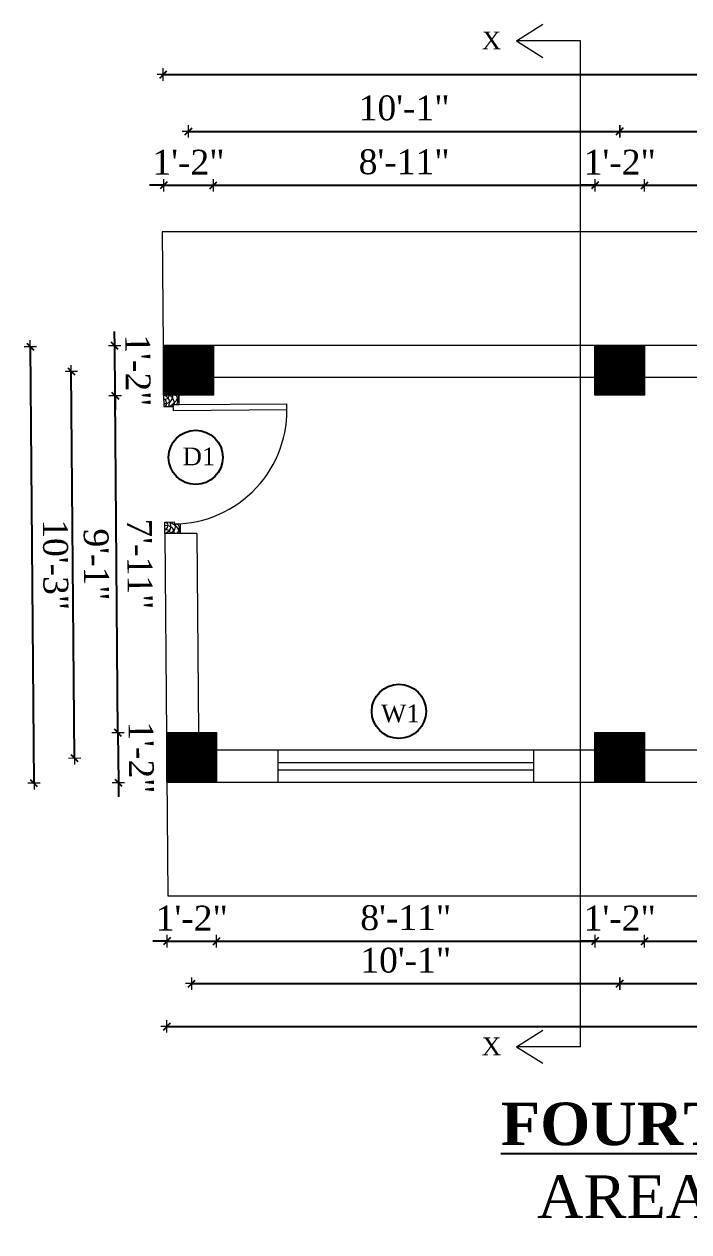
# Model space of a CAD drawing. Header units: inches. Extents: x 20273 to 41102, y -4696 to -1121.
# Drawn here: x 29047.8 to 29235, y -2504.2 to -2164.1 of the extents above; entities that cross this region are included whole.
import ezdxf

# ---------------------------------------------------------------- set-up
doc = ezdxf.new("R2010")
doc.units = ezdxf.units.IN
doc.header["$LTSCALE"] = 5
doc.header["$MEASUREMENT"] = 0
for name, color, linetype, lineweight in [('A-WALL', 7, 'Continuous', 9), ('Dimension', 7, 'Continuous', 18), ('DOOR', 62, 'Continuous', 0)]:
    doc.layers.add(name, color=color, linetype=linetype, lineweight=lineweight)
doc.layers.add('dim line', color=7, linetype='Continuous', lineweight=15, true_color=0xfab2b2)
doc.layers.add('TEXT', color=6, linetype='Continuous')
doc.layers.add('WALL', color=7, linetype='Continuous')
doc.styles.add('ordinary', font='times.ttf')
doc.dimstyles.new('Copy of 96', dxfattribs={"dimtxt": 7, "dimasz": 4, "dimexe": 0.5, "dimexo": 0.5, "dimgap": 3, "dimtad": 1, "dimdec": 1, "dimzin": 11, "dimdsep": 46, "dimlunit": 4, "dimtxsty": 'ordinary', "dimblk": 'OBLIQUE', "dimcen": 0.09, "dimse1": 1, "dimse2": 1, "dimclrt": 6, "dimazin": 0, "dimtfac": 1, "dimtdec": 1, "dimtix": 1, "dimtmove": 2, "dimatfit": 3, "dimldrblk": 'leader', "dimfxl": 0.5, "dimfxlon": 1, "dimtolj": 1, "dimtzin": 0, "dimarcsym": 0})
pattern_1 = [(45, (2967.62238, 1410.07436), (-0.08838834765, 0.08838834765), [])]

# ---------------------------------------------------------------- blocks, each defined once
blk = doc.blocks.new('A$C27B36B59')
at = {"layer": 'DOOR'}
for p, q in [((0, 4), (0, 0)), ((2.5, 4), (0, 4)), ((2.5, 2.5), (2.5, 4)), ((0, 0), (3, 0)), ((3, 2.5), (2.5, 2.5)), ((3, 0), (3, 2.5))]:
    blk.add_line(p, q, dxfattribs=at)
for centre, radius, start, end in [((-1.4, -0.54), 4.75, 22.1411, 72.838), ((1.34, 2.09), 1.64, 45.138, 144.8948), ((2.21, 0.3), 2.49, 83.3149, 152.658), ((0.13, 0.37), 2.05, 349.4875, 93.6805), ((1.96, -0.47), 2.01, 58.7447, 166.495), ((-0.06, 0.32), 1.13, 343.542, 86.947), ((2.08, -0.4), 1.17, 38.2816, 160.1519)]:
    blk.add_arc(centre, radius, start, end, dxfattribs=at)
blk = doc.blocks.new('D2')
at = {"layer": 'DOOR'}
for p, q in [((74473.95, 24047.59), (74473.95, 24018.09)), ((74473.95, 24047.59), (74475.45, 24047.59)), ((74475.45, 24047.59), (74475.45, 24018.13))]:
    blk.add_line(p, q, dxfattribs=at)
blk.add_arc((74473.95, 24047.59), 29.5, 180, 272.9146, dxfattribs=at)
at = {"layer": 'DOOR', "xscale": -1, "rotation": 180}
blk.add_blockref('A$C27B36B59', (74441.95, 24050.09), dxfattribs=at)
at = {"layer": 'DOOR', "rotation": 180}
blk.add_blockref('A$C27B36B59', (74477.95, 24050.09), dxfattribs=at)
blk = doc.blocks.new('oblique')
at = {"color": 0, "lineweight": -2}
blk.add_line((0.25, 0.25), (-0.25, -0.25), dxfattribs=at)
at = {"layer": 'dim line', "lineweight": 9}
for p, q in [((-0.4375, 0), (0.4375, 0)), ((0, 0.4375), (0, -0.4375))]:
    blk.add_line(p, q, dxfattribs=at)
blk = doc.blocks.new('*D534')
at = {"layer": 'A-WALL', "color": 0, "lineweight": -2, "ltscale": 50, "transparency": 16777216}
for p, q in [((29088.01, -2422.31), (29084.01, -2422.31)), ((29088.01, -2422.31), (29102.01, -2422.31)), ((29102.01, -2422.31), (29106.01, -2422.31))]:
    blk.add_line(p, q, dxfattribs=at)
at = {"layer": 'Defpoints', "color": 0, "ltscale": 50, "transparency": 16777216}
for p in [(29088.01, -2377.53), (29102.01, -2377.53), (29102.01, -2422.31)]:
    blk.add_point(p, dxfattribs=at)
at = {"layer": 'A-WALL', "color": 0, "lineweight": -2, "ltscale": 50, "transparency": 16777216, "xscale": 4, "yscale": 4, "zscale": 4}
blk.add_blockref('oblique', (29088.01, -2422.31), dxfattribs=at)
at = {"layer": 'A-WALL', "color": 0, "lineweight": -2, "ltscale": 50, "transparency": 16777216, "xscale": 4, "yscale": 4, "zscale": 4, "rotation": 180}
blk.add_blockref('oblique', (29102.01, -2422.31), dxfattribs=at)
at = {"layer": 'A-WALL', "color": 6, "ltscale": 50, "transparency": 16777216, "insert": (29095.01, -2415.81), "char_height": 7, "attachment_point": 5, "style": 'ordinary'}
blk.add_mtext('\\A1;1\'-2"', dxfattribs=at)
blk = doc.blocks.new('_OBLIQUE')
at = {"color": 0, "linetype": 'ByBlock'}
blk.add_line((-0.5, -0.5), (0.5, 0.5), dxfattribs=at)
blk = doc.blocks.new('leader')
at = {"layer": 'Dimension'}
for p, q in [((0, -4.328), (0, 4.328)), ((-4.424, 0), (4.424, 0))]:
    blk.add_line(p, q, dxfattribs=at)
blk = doc.blocks.new('*D535')
at = {"layer": 'A-WALL', "color": 0, "lineweight": -2, "ltscale": 5, "transparency": 16777216}
blk.add_line((29102.01, -2422.31), (29208.51, -2422.31), dxfattribs=at)
at = {"layer": 'Defpoints', "color": 0, "ltscale": 5, "transparency": 16777216}
for p in [(29102.01, -2377.53), (29208.51, -2377.53), (29208.51, -2422.31)]:
    blk.add_point(p, dxfattribs=at)
at = {"layer": 'A-WALL', "color": 0, "lineweight": -2, "ltscale": 5, "transparency": 16777216, "xscale": 4, "yscale": 4, "zscale": 4, "rotation": 180}
blk.add_blockref('oblique', (29102.01, -2422.31), dxfattribs=at)
at = {"layer": 'A-WALL', "color": 0, "lineweight": -2, "ltscale": 5, "transparency": 16777216, "xscale": 4, "yscale": 4, "zscale": 4}
blk.add_blockref('oblique', (29208.51, -2422.31), dxfattribs=at)
at = {"layer": 'A-WALL', "color": 6, "ltscale": 5, "transparency": 16777216, "insert": (29155.26, -2415.75), "char_height": 7, "attachment_point": 5, "style": 'ordinary'}
blk.add_mtext('\\A1;8\'-11"', dxfattribs=at)
blk = doc.blocks.new('*D536')
at = {"layer": 'A-WALL', "color": 0, "lineweight": -2, "ltscale": 5, "transparency": 16777216}
for p, q in [((29208.51, -2422.31), (29204.51, -2422.31)), ((29208.51, -2422.31), (29222.51, -2422.31)), ((29222.51, -2422.31), (29226.51, -2422.31))]:
    blk.add_line(p, q, dxfattribs=at)
at = {"layer": 'Defpoints', "color": 0, "ltscale": 5, "transparency": 16777216}
for p in [(29208.51, -2377.53), (29222.51, -2377.53), (29222.51, -2422.31)]:
    blk.add_point(p, dxfattribs=at)
at = {"layer": 'A-WALL', "color": 0, "lineweight": -2, "ltscale": 5, "transparency": 16777216, "xscale": 4, "yscale": 4, "zscale": 4}
blk.add_blockref('oblique', (29208.51, -2422.31), dxfattribs=at)
at = {"layer": 'A-WALL', "color": 0, "lineweight": -2, "ltscale": 5, "transparency": 16777216, "xscale": 4, "yscale": 4, "zscale": 4, "rotation": 180}
blk.add_blockref('oblique', (29222.51, -2422.31), dxfattribs=at)
at = {"layer": 'A-WALL', "color": 6, "ltscale": 5, "transparency": 16777216, "insert": (29215.51, -2415.81), "char_height": 7, "attachment_point": 5, "style": 'ordinary'}
blk.add_mtext('\\A1;1\'-2"', dxfattribs=at)
blk = doc.blocks.new('*D537')
at = {"layer": 'A-WALL', "color": 0, "lineweight": -2, "ltscale": 5, "transparency": 16777216}
blk.add_line((29222.51, -2422.31), (29329.01, -2422.31), dxfattribs=at)
at = {"layer": 'Defpoints', "color": 0, "ltscale": 5, "transparency": 16777216}
for p in [(29222.51, -2377.53), (29329.01, -2377.53), (29329.01, -2422.31)]:
    blk.add_point(p, dxfattribs=at)
at = {"layer": 'A-WALL', "color": 0, "lineweight": -2, "ltscale": 5, "transparency": 16777216, "xscale": 4, "yscale": 4, "zscale": 4, "rotation": 180}
blk.add_blockref('oblique', (29222.51, -2422.31), dxfattribs=at)
at = {"layer": 'A-WALL', "color": 0, "lineweight": -2, "ltscale": 5, "transparency": 16777216, "xscale": 4, "yscale": 4, "zscale": 4}
blk.add_blockref('oblique', (29329.01, -2422.31), dxfattribs=at)
at = {"layer": 'A-WALL', "color": 6, "ltscale": 5, "transparency": 16777216, "insert": (29275.76, -2415.75), "char_height": 7, "attachment_point": 5, "style": 'ordinary'}
blk.add_mtext('\\A1;8\'-11"', dxfattribs=at)
blk = doc.blocks.new('*D541')
at = {"layer": 'A-WALL', "color": 0, "lineweight": -2, "ltscale": 5, "transparency": 16777216}
blk.add_line((29095.01, -2434.28), (29215.51, -2434.28), dxfattribs=at)
at = {"layer": 'Defpoints', "color": 0, "ltscale": 5, "transparency": 16777216}
for p in [(29095.01, -2370.53), (29215.51, -2370.53), (29215.51, -2434.28)]:
    blk.add_point(p, dxfattribs=at)
at = {"layer": 'A-WALL', "color": 0, "lineweight": -2, "ltscale": 5, "transparency": 16777216, "xscale": 4, "yscale": 4, "zscale": 4, "rotation": 180}
blk.add_blockref('oblique', (29095.01, -2434.28), dxfattribs=at)
at = {"layer": 'A-WALL', "color": 0, "lineweight": -2, "ltscale": 5, "transparency": 16777216, "xscale": 4, "yscale": 4, "zscale": 4}
blk.add_blockref('oblique', (29215.51, -2434.28), dxfattribs=at)
at = {"layer": 'A-WALL', "color": 6, "ltscale": 5, "transparency": 16777216, "insert": (29155.26, -2427.72), "char_height": 7, "attachment_point": 5, "style": 'ordinary'}
blk.add_mtext('\\A1;10\'-1"', dxfattribs=at)
blk = doc.blocks.new('*D542')
at = {"layer": 'A-WALL', "color": 0, "lineweight": -2, "ltscale": 5, "transparency": 16777216}
blk.add_line((29215.51, -2434.28), (29336.01, -2434.28), dxfattribs=at)
at = {"layer": 'Defpoints', "color": 0, "ltscale": 5, "transparency": 16777216}
for p in [(29215.51, -2370.53), (29336.01, -2370.53), (29336.01, -2434.28)]:
    blk.add_point(p, dxfattribs=at)
at = {"layer": 'A-WALL', "color": 0, "lineweight": -2, "ltscale": 5, "transparency": 16777216, "xscale": 4, "yscale": 4, "zscale": 4, "rotation": 180}
blk.add_blockref('oblique', (29215.51, -2434.28), dxfattribs=at)
at = {"layer": 'A-WALL', "color": 0, "lineweight": -2, "ltscale": 5, "transparency": 16777216, "xscale": 4, "yscale": 4, "zscale": 4}
blk.add_blockref('oblique', (29336.01, -2434.28), dxfattribs=at)
at = {"layer": 'A-WALL', "color": 6, "ltscale": 5, "transparency": 16777216, "insert": (29275.76, -2427.72), "char_height": 7, "attachment_point": 5, "style": 'ordinary'}
blk.add_mtext('\\A1;10\'-1"', dxfattribs=at)
blk = doc.blocks.new('*D544')
at = {"layer": 'A-WALL', "color": 0, "lineweight": -2, "ltscale": 5, "transparency": 16777216}
blk.add_line((29088.01, -2446.33), (29440.88, -2446.33), dxfattribs=at)
at = {"layer": 'Defpoints', "color": 0, "ltscale": 5, "transparency": 16777216}
for p in [(29088.01, -2377.53), (29440.88, -2377.53), (29440.88, -2446.33)]:
    blk.add_point(p, dxfattribs=at)
at = {"layer": 'A-WALL', "color": 0, "lineweight": -2, "ltscale": 5, "transparency": 16777216, "xscale": 4, "yscale": 4, "zscale": 4, "rotation": 180}
blk.add_blockref('oblique', (29088.01, -2446.33), dxfattribs=at)
at = {"layer": 'A-WALL', "color": 0, "lineweight": -2, "ltscale": 5, "transparency": 16777216, "xscale": 4, "yscale": 4, "zscale": 4}
blk.add_blockref('oblique', (29440.88, -2446.33), dxfattribs=at)
at = {"layer": 'A-WALL', "color": 6, "ltscale": 5, "transparency": 16777216, "insert": (29264.44, -2439.76), "char_height": 7, "attachment_point": 5, "style": 'ordinary'}
blk.add_mtext('\\A1;29\'-5"', dxfattribs=at)
blk = doc.blocks.new('*D545')
at = {"layer": 'A-WALL', "color": 0, "lineweight": -2, "ltscale": 50, "transparency": 16777216}
blk.add_line((29050.61, -2377.84), (29049.57, -2254.85), dxfattribs=at)
at = {"layer": 'Defpoints', "color": 0, "ltscale": 50, "transparency": 16777216}
for p in [(29049.57, -2254.85), (29086.97, -2254.54), (29088.01, -2377.53)]:
    blk.add_point(p, dxfattribs=at)
at = {"layer": 'A-WALL', "color": 0, "lineweight": -2, "ltscale": 50, "transparency": 16777216, "xscale": 4, "yscale": 4, "zscale": 4}
for p, rotation in [((29049.57, -2254.85), 90.48576269129444), ((29050.61, -2377.84), 270.4857626912944)]:
    blk.add_blockref('oblique', p, dxfattribs=dict(at, rotation=rotation))
at = {"layer": 'A-WALL', "color": 6, "ltscale": 50, "transparency": 16777216, "insert": (29056.65, -2316.29), "char_height": 7, "attachment_point": 5, "rotation": 270.4858, "style": 'ordinary'}
blk.add_mtext('\\A1;10\'-3"', dxfattribs=at)
blk = doc.blocks.new('*D546')
at = {"layer": 'A-WALL', "color": 0, "lineweight": -2, "ltscale": 5, "transparency": 16777216}
blk.add_line((29074.23, -2363.64), (29073.43, -2268.65), dxfattribs=at)
at = {"layer": 'Defpoints', "color": 0, "ltscale": 5, "transparency": 16777216}
for p in [(29087.09, -2268.54), (29073.43, -2268.65), (29087.89, -2363.53)]:
    blk.add_point(p, dxfattribs=at)
at = {"layer": 'A-WALL', "color": 0, "lineweight": -2, "ltscale": 5, "transparency": 16777216, "xscale": 4, "yscale": 4, "zscale": 4}
for p, rotation in [((29073.43, -2268.65), 90.48576269128618), ((29074.23, -2363.64), 270.4857626912862)]:
    blk.add_blockref('oblique', p, dxfattribs=dict(at, rotation=rotation))
at = {"layer": 'A-WALL', "color": 6, "ltscale": 5, "transparency": 16777216, "insert": (29080.4, -2316.09), "char_height": 7, "attachment_point": 5, "rotation": 270.4858, "style": 'ordinary'}
blk.add_mtext('\\A1;7\'-11"', dxfattribs=at)
blk = doc.blocks.new('*D547')
at = {"layer": 'A-WALL', "color": 0, "lineweight": -2, "ltscale": 5, "transparency": 16777216}
blk.add_line((29062.02, -2370.81), (29061.09, -2261.82), dxfattribs=at)
at = {"layer": 'Defpoints', "color": 0, "ltscale": 5, "transparency": 16777216}
for p in [(29094.09, -2261.54), (29061.09, -2261.82), (29095.01, -2370.53)]:
    blk.add_point(p, dxfattribs=at)
at = {"layer": 'A-WALL', "color": 0, "lineweight": -2, "ltscale": 5, "transparency": 16777216, "xscale": 4, "yscale": 4, "zscale": 4}
for p, rotation in [((29061.09, -2261.82), 90.48576269128618), ((29062.02, -2370.81), 270.4857626912862)]:
    blk.add_blockref('oblique', p, dxfattribs=dict(at, rotation=rotation))
at = {"layer": 'A-WALL', "color": 6, "ltscale": 5, "transparency": 16777216, "insert": (29068.12, -2316.26), "char_height": 7, "attachment_point": 5, "rotation": 270.4858, "style": 'ordinary'}
blk.add_mtext('\\A1;9\'-1"', dxfattribs=at)
blk = doc.blocks.new('*D548')
at = {"layer": 'A-WALL', "color": 0, "lineweight": -2, "ltscale": 5, "transparency": 16777216}
for p, q in [((29073.31, -2254.65), (29073.27, -2250.65)), ((29073.43, -2268.65), (29073.31, -2254.65)), ((29073.43, -2268.65), (29073.46, -2272.65))]:
    blk.add_line(p, q, dxfattribs=at)
at = {"layer": 'Defpoints', "color": 0, "ltscale": 5, "transparency": 16777216}
for p in [(29073.31, -2254.65), (29086.97, -2254.54), (29087.09, -2268.54)]:
    blk.add_point(p, dxfattribs=at)
at = {"layer": 'A-WALL', "color": 0, "lineweight": -2, "ltscale": 5, "transparency": 16777216, "xscale": 4, "yscale": 4, "zscale": 4}
for p, rotation in [((29073.31, -2254.65), 270.4857626912862), ((29073.43, -2268.65), 90.48576269128618)]:
    blk.add_blockref('oblique', p, dxfattribs=dict(at, rotation=rotation))
at = {"layer": 'A-WALL', "color": 6, "ltscale": 5, "transparency": 16777216, "insert": (29079.87, -2261.6), "char_height": 7, "attachment_point": 5, "rotation": 270.4858, "style": 'ordinary'}
blk.add_mtext('\\A1;1\'-2"', dxfattribs=at)
blk = doc.blocks.new('*D549')
at = {"layer": 'A-WALL', "color": 0, "lineweight": -2, "ltscale": 5, "transparency": 16777216}
for p, q in [((29074.23, -2363.64), (29074.2, -2359.64)), ((29074.23, -2363.64), (29074.35, -2377.64)), ((29074.35, -2377.64), (29074.38, -2381.64))]:
    blk.add_line(p, q, dxfattribs=at)
at = {"layer": 'Defpoints', "color": 0, "ltscale": 5, "transparency": 16777216}
for p in [(29087.89, -2363.53), (29074.35, -2377.64), (29088.01, -2377.53)]:
    blk.add_point(p, dxfattribs=at)
at = {"layer": 'A-WALL', "color": 0, "lineweight": -2, "ltscale": 5, "transparency": 16777216, "xscale": 4, "yscale": 4, "zscale": 4}
for p, rotation in [((29074.23, -2363.64), 270.4857626912862), ((29074.35, -2377.64), 90.48576269128618)]:
    blk.add_blockref('oblique', p, dxfattribs=dict(at, rotation=rotation))
at = {"layer": 'A-WALL', "color": 6, "ltscale": 5, "transparency": 16777216, "insert": (29080.79, -2370.59), "char_height": 7, "attachment_point": 5, "rotation": 270.4858, "style": 'ordinary'}
blk.add_mtext('\\A1;1\'-2"', dxfattribs=at)
blk = doc.blocks.new('*D550')
at = {"layer": 'A-WALL', "color": 0, "lineweight": -2, "ltscale": 5, "transparency": 16777216}
for p, q in [((29087.09, -2209.43), (29083.09, -2209.43)), ((29087.09, -2209.43), (29101.09, -2209.43)), ((29101.09, -2209.43), (29105.09, -2209.43))]:
    blk.add_line(p, q, dxfattribs=at)
at = {"layer": 'Defpoints', "color": 0, "ltscale": 5, "transparency": 16777216}
for p in [(29101.09, -2209.43), (29087.09, -2254.54), (29101.09, -2254.54)]:
    blk.add_point(p, dxfattribs=at)
at = {"layer": 'A-WALL', "color": 0, "lineweight": -2, "ltscale": 5, "transparency": 16777216, "xscale": 4, "yscale": 4, "zscale": 4}
blk.add_blockref('oblique', (29087.09, -2209.43), dxfattribs=at)
at = {"layer": 'A-WALL', "color": 0, "lineweight": -2, "ltscale": 5, "transparency": 16777216, "xscale": 4, "yscale": 4, "zscale": 4, "rotation": 180}
blk.add_blockref('oblique', (29101.09, -2209.43), dxfattribs=at)
at = {"layer": 'A-WALL', "color": 6, "ltscale": 5, "transparency": 16777216, "insert": (29094.09, -2202.93), "char_height": 7, "attachment_point": 5, "style": 'ordinary'}
blk.add_mtext('\\A1;1\'-2"', dxfattribs=at)
blk = doc.blocks.new('*D551')
at = {"layer": 'A-WALL', "color": 0, "lineweight": -2, "ltscale": 5, "transparency": 16777216}
blk.add_line((29101.09, -2209.43), (29208.51, -2209.43), dxfattribs=at)
at = {"layer": 'Defpoints', "color": 0, "ltscale": 5, "transparency": 16777216}
for p in [(29208.51, -2209.43), (29101.09, -2254.54), (29208.51, -2254.54)]:
    blk.add_point(p, dxfattribs=at)
at = {"layer": 'A-WALL', "color": 0, "lineweight": -2, "ltscale": 5, "transparency": 16777216, "xscale": 4, "yscale": 4, "zscale": 4, "rotation": 180}
blk.add_blockref('oblique', (29101.09, -2209.43), dxfattribs=at)
at = {"layer": 'A-WALL', "color": 0, "lineweight": -2, "ltscale": 5, "transparency": 16777216, "xscale": 4, "yscale": 4, "zscale": 4}
blk.add_blockref('oblique', (29208.51, -2209.43), dxfattribs=at)
at = {"layer": 'A-WALL', "color": 6, "ltscale": 5, "transparency": 16777216, "insert": (29154.8, -2202.87), "char_height": 7, "attachment_point": 5, "style": 'ordinary'}
blk.add_mtext('\\A1;8\'-11"', dxfattribs=at)
blk = doc.blocks.new('*D552')
at = {"layer": 'A-WALL', "color": 0, "lineweight": -2, "ltscale": 5, "transparency": 16777216}
for p, q in [((29208.51, -2209.43), (29204.51, -2209.43)), ((29208.51, -2209.43), (29222.51, -2209.43)), ((29222.51, -2209.43), (29226.51, -2209.43))]:
    blk.add_line(p, q, dxfattribs=at)
at = {"layer": 'Defpoints', "color": 0, "ltscale": 5, "transparency": 16777216}
for p in [(29222.51, -2209.43), (29208.51, -2254.54), (29222.51, -2254.54)]:
    blk.add_point(p, dxfattribs=at)
at = {"layer": 'A-WALL', "color": 0, "lineweight": -2, "ltscale": 5, "transparency": 16777216, "xscale": 4, "yscale": 4, "zscale": 4}
blk.add_blockref('oblique', (29208.51, -2209.43), dxfattribs=at)
at = {"layer": 'A-WALL', "color": 0, "lineweight": -2, "ltscale": 5, "transparency": 16777216, "xscale": 4, "yscale": 4, "zscale": 4, "rotation": 180}
blk.add_blockref('oblique', (29222.51, -2209.43), dxfattribs=at)
at = {"layer": 'A-WALL', "color": 6, "ltscale": 5, "transparency": 16777216, "insert": (29215.51, -2202.93), "char_height": 7, "attachment_point": 5, "style": 'ordinary'}
blk.add_mtext('\\A1;1\'-2"', dxfattribs=at)
blk = doc.blocks.new('*D553')
at = {"layer": 'A-WALL', "color": 0, "lineweight": -2, "ltscale": 5, "transparency": 16777216}
blk.add_line((29222.51, -2209.43), (29329.01, -2209.43), dxfattribs=at)
at = {"layer": 'Defpoints', "color": 0, "ltscale": 5, "transparency": 16777216}
for p in [(29329.01, -2209.43), (29222.51, -2254.54), (29329.01, -2254.54)]:
    blk.add_point(p, dxfattribs=at)
at = {"layer": 'A-WALL', "color": 0, "lineweight": -2, "ltscale": 5, "transparency": 16777216, "xscale": 4, "yscale": 4, "zscale": 4, "rotation": 180}
blk.add_blockref('oblique', (29222.51, -2209.43), dxfattribs=at)
at = {"layer": 'A-WALL', "color": 0, "lineweight": -2, "ltscale": 5, "transparency": 16777216, "xscale": 4, "yscale": 4, "zscale": 4}
blk.add_blockref('oblique', (29329.01, -2209.43), dxfattribs=at)
at = {"layer": 'A-WALL', "color": 6, "ltscale": 5, "transparency": 16777216, "insert": (29275.76, -2202.87), "char_height": 7, "attachment_point": 5, "style": 'ordinary'}
blk.add_mtext('\\A1;8\'-11"', dxfattribs=at)
blk = doc.blocks.new('*D559')
at = {"layer": 'A-WALL', "color": 0, "lineweight": -2, "ltscale": 5, "transparency": 16777216}
blk.add_line((29094.09, -2194.25), (29215.51, -2194.25), dxfattribs=at)
at = {"layer": 'Defpoints', "color": 0, "ltscale": 5, "transparency": 16777216}
for p in [(29215.51, -2194.25), (29094.09, -2261.54), (29215.51, -2261.54)]:
    blk.add_point(p, dxfattribs=at)
at = {"layer": 'A-WALL', "color": 0, "lineweight": -2, "ltscale": 5, "transparency": 16777216, "xscale": 4, "yscale": 4, "zscale": 4, "rotation": 180}
blk.add_blockref('oblique', (29094.09, -2194.25), dxfattribs=at)
at = {"layer": 'A-WALL', "color": 0, "lineweight": -2, "ltscale": 5, "transparency": 16777216, "xscale": 4, "yscale": 4, "zscale": 4}
blk.add_blockref('oblique', (29215.51, -2194.25), dxfattribs=at)
at = {"layer": 'A-WALL', "color": 6, "ltscale": 5, "transparency": 16777216, "insert": (29154.8, -2187.69), "char_height": 7, "attachment_point": 5, "style": 'ordinary'}
blk.add_mtext('\\A1;10\'-1"', dxfattribs=at)
blk = doc.blocks.new('*D560')
at = {"layer": 'A-WALL', "color": 0, "lineweight": -2, "ltscale": 5, "transparency": 16777216}
blk.add_line((29215.51, -2194.25), (29336.01, -2194.25), dxfattribs=at)
at = {"layer": 'Defpoints', "color": 0, "ltscale": 5, "transparency": 16777216}
for p in [(29336.01, -2194.25), (29215.51, -2261.54), (29336.01, -2261.54)]:
    blk.add_point(p, dxfattribs=at)
at = {"layer": 'A-WALL', "color": 0, "lineweight": -2, "ltscale": 5, "transparency": 16777216, "xscale": 4, "yscale": 4, "zscale": 4, "rotation": 180}
blk.add_blockref('oblique', (29215.51, -2194.25), dxfattribs=at)
at = {"layer": 'A-WALL', "color": 0, "lineweight": -2, "ltscale": 5, "transparency": 16777216, "xscale": 4, "yscale": 4, "zscale": 4}
blk.add_blockref('oblique', (29336.01, -2194.25), dxfattribs=at)
at = {"layer": 'A-WALL', "color": 6, "ltscale": 5, "transparency": 16777216, "insert": (29275.76, -2187.69), "char_height": 7, "attachment_point": 5, "style": 'ordinary'}
blk.add_mtext('\\A1;10\'-1"', dxfattribs=at)
blk = doc.blocks.new('*D562')
at = {"layer": 'A-WALL', "color": 0, "lineweight": -2, "ltscale": 5, "transparency": 16777216}
blk.add_line((29086.97, -2178.25), (29445.13, -2178.25), dxfattribs=at)
at = {"layer": 'Defpoints', "color": 0, "ltscale": 5, "transparency": 16777216}
for p in [(29445.13, -2178.25), (29086.97, -2254.54), (29445.13, -2254.54)]:
    blk.add_point(p, dxfattribs=at)
at = {"layer": 'A-WALL', "color": 0, "lineweight": -2, "ltscale": 5, "transparency": 16777216, "xscale": 4, "yscale": 4, "zscale": 4, "rotation": 180}
blk.add_blockref('oblique', (29086.97, -2178.25), dxfattribs=at)
at = {"layer": 'A-WALL', "color": 0, "lineweight": -2, "ltscale": 5, "transparency": 16777216, "xscale": 4, "yscale": 4, "zscale": 4}
blk.add_blockref('oblique', (29445.13, -2178.25), dxfattribs=at)
at = {"layer": 'A-WALL', "color": 6, "ltscale": 5, "transparency": 16777216, "insert": (29266.05, -2171.68), "char_height": 7, "attachment_point": 5, "style": 'ordinary'}
blk.add_mtext('\\A1;29\'-10"', dxfattribs=at)

msp = doc.modelspace()

# ---------------------------------------------------------------- hatches: boundary and pattern name
at = {"layer": 'A-WALL', "ltscale": 5}
h = msp.add_hatch(dxfattribs=at)
h.set_pattern_fill('ANSI31', color=256)
h.set_pattern_definition(pattern_1)
h.paths.add_polyline_path([(29101.09, -2268.54), (29101.09, -2254.54), (29087.09, -2254.54), (29087.09, -2268.54)])
h = msp.add_hatch(dxfattribs=at)
h.set_pattern_fill('ANSI31', color=256)
h.set_pattern_definition(pattern_1)
h.paths.add_polyline_path([(29222.51, -2268.54), (29222.51, -2254.54), (29208.51, -2254.54), (29208.51, -2268.54)])
h = msp.add_hatch(dxfattribs=at)
h.set_pattern_fill('ANSI31', color=256)
h.set_pattern_definition(pattern_1)
h.paths.add_polyline_path([(29102.01, -2377.53), (29102.01, -2363.53), (29088.01, -2363.53), (29088.01, -2377.53)])
h = msp.add_hatch(dxfattribs=at)
h.set_pattern_fill('ANSI31', color=256)
h.set_pattern_definition(pattern_1)
h.paths.add_polyline_path([(29222.51, -2377.53), (29222.51, -2363.53), (29208.51, -2363.53), (29208.51, -2377.53)])

# ---------------------------------------------------------------- linework, layer by layer
for p, q in [((29186.46, -2168.74), (29193.89, -2164.06)), ((29204.46, -2168.74), (29186.46, -2168.74)), ((29186.46, -2168.74), (29193.89, -2173.42)), ((29204.46, -2452.03), (29204.46, -2168.74)), ((29086.7, -2222.54), (29086.97, -2254.54)), ((29389.76, -2222.54), (29086.7, -2222.54)), ((29445.13, -2254.54), (29086.97, -2254.54)), ((29086.97, -2254.54), (29087.09, -2268.54)), ((29208.51, -2263.54), (29101.09, -2263.54)), ((29329.01, -2263.54), (29222.51, -2263.54)), ((29087.42, -2307.54), (29088.28, -2409.53)), ((29096.42, -2307.54), (29087.42, -2307.54)), ((29096.42, -2307.54), (29096.89, -2363.53)), ((29208.51, -2368.53), (29102.01, -2368.53)), ((29119.26, -2368.53), (29119.26, -2377.53)), ((29191.26, -2368.53), (29191.26, -2377.53)), ((29329.01, -2368.53), (29222.51, -2368.53)), ((29119.26, -2372.03), (29191.26, -2372.03)), ((29119.26, -2374.03), (29191.26, -2374.03)), ((29088.01, -2377.53), (29440.88, -2377.53)), ((29088.28, -2409.53), (29427.57, -2409.53)), ((29186.46, -2452.03), (29193.89, -2447.35)), ((29204.46, -2452.03), (29186.46, -2452.03)), ((29186.46, -2452.03), (29193.89, -2456.7))]:
    msp.add_line(p, q, dxfattribs=at)
for points in [[(29087.09, -2254.54), (29101.09, -2254.54), (29101.09, -2268.54), (29087.09, -2268.54)], [(29208.51, -2254.54), (29222.51, -2254.54), (29222.51, -2268.54), (29208.51, -2268.54)], [(29088.01, -2363.53), (29102.01, -2363.53), (29102.01, -2377.53), (29088.01, -2377.53)], [(29208.51, -2363.53), (29222.51, -2363.53), (29222.51, -2377.53), (29208.51, -2377.53)]]:
    msp.add_lwpolyline(points, close=True, dxfattribs=at)
at = {"layer": 'TEXT'}
for centre in [(29096.12, -2286.06), (29153.32, -2357.61)]:
    msp.add_circle(centre, 7.64, dxfattribs=at)

# ---------------------------------------------------------------- block references
at = {"layer": 'WALL', "color": 2, "linetype": 'ByBlock', "xscale": 1.083333333326322, "yscale": 1.083333333326322, "zscale": 1.083333333326322, "rotation": 90.48576269148516}
msp.add_blockref('D2', (55824.46, -82729.19), dxfattribs=at)

# ---------------------------------------------------------------- texts
at = {"layer": 'TEXT', "style": 'ordinary'}
for s, p in [('X', (29176.67, -2171.16)), ('D1', (29092.41, -2288.3)), ('X', (29176.67, -2454.44))]:
    msp.add_text(s, height=5, dxfattribs=at).set_placement(p)
msp.add_text('W1', height=5, rotation=0.0004, dxfattribs=at).set_placement((29148.28, -2360.68))
at = {"layer": 'TEXT', "char_height": 12, "width": 219.8151, "attachment_point": 8, "rotation": 359.9996, "style": 'ordinary'}
for s, insert in [('{\\fTimes New Roman|b1|i0|c0|p18;\\LFOURTH FLOOR PLAN}', (29282.22, -2479.93)), ('AREA = 218.241 sq. ft.', (29278.64, -2504.17))]:
    msp.add_mtext(s, dxfattribs=dict(at, insert=insert))

# ---------------------------------------------------------------- dimensions: what is measured, and where the dimension line sits
at = {"layer": 'A-WALL', "ltscale": 5}
for base, p1, p2, picture, middle in [((29445.13, -2178.25), (29086.97, -2254.54), (29445.13, -2254.54), '*D562', (29266.05, -2171.68)), ((29215.51, -2194.25), (29094.09, -2261.54), (29215.51, -2261.54), '*D559', (29154.8, -2187.69)), ((29336.01125891, -2194.25027124), (29215.51125891, -2261.5369163), (29336.01125891, -2261.5369163), '*D560', (29275.76125891, -2187.68970887)), ((29101.09, -2209.43), (29087.09, -2254.54), (29101.09, -2254.54), '*D550', (29094.09, -2202.93)), ((29208.51, -2209.43), (29101.09, -2254.54), (29208.51, -2254.54), '*D551', (29154.8, -2202.87)), ((29222.51, -2209.43), (29208.51, -2254.54), (29222.51, -2254.54), '*D552', (29215.51, -2202.93)), ((29329.01125891, -2209.42653564), (29222.51125891, -2254.5369163), (29329.01125891, -2254.5369163), '*D553', (29275.76125891, -2202.86597327)), ((29215.51125891, -2434.27927974), (29095.01125891, -2370.52718642), (29215.51125891, -2370.52718642), '*D541', (29155.26125891, -2427.71871738)), ((29336.01125891, -2434.27927974), (29215.51125891, -2370.52718642), (29336.01125891, -2370.52718642), '*D542', (29275.76125891, -2427.71871738)), ((29440.88, -2446.33), (29088.01, -2377.53), (29440.88, -2377.53), '*D544', (29264.44, -2439.76)), ((29208.51125891, -2422.30660703), (29102.01125891, -2377.52718642), (29208.51125891, -2377.52718642), '*D535', (29155.26125891, -2415.74604466)), ((29222.51, -2422.31), (29208.51, -2377.53), (29222.51, -2377.53), '*D536', (29215.51, -2415.81)), ((29329.01125891, -2422.30660703), (29222.51125891, -2377.52718642), (29329.01125891, -2377.52718642), '*D537', (29275.76125891, -2415.74604466))]:
    dim = msp.add_linear_dim(base=base, p1=p1, p2=p2, dimstyle='Copy of 96', override={"dimdec": 0, "dimblk": 'oblique', "dimtdec": 0, "dimarcsym": 1}, dxfattribs=at)
    dim.commit()
    dim.dimension.update_dxf_attribs({"geometry": picture, "text_midpoint": middle})
for base, p1, p2, picture, middle in [((29073.31, -2254.65), (29087.09, -2268.54), (29086.97, -2254.54), '*D548', (29079.87, -2261.6)), ((29061.09, -2261.82), (29095.01, -2370.53), (29094.09, -2261.54), '*D547', (29068.12, -2316.26)), ((29073.43, -2268.65), (29087.89, -2363.53), (29087.09, -2268.54), '*D546', (29080.4, -2316.09)), ((29074.35, -2377.64), (29087.89, -2363.53), (29088.01, -2377.53), '*D549', (29080.79, -2370.59))]:
    dim = msp.add_linear_dim(base=base, p1=p1, p2=p2, angle=270.4858, dimstyle='Copy of 96', override={"dimdec": 0, "dimblk": 'oblique', "dimtdec": 0, "dimarcsym": 1}, dxfattribs=at)
    dim.commit()
    dim.dimension.update_dxf_attribs({"geometry": picture, "text_midpoint": middle})
at = {"layer": 'A-WALL', "ltscale": 50}
dim = msp.add_aligned_dim(p1=(29088.01, -2377.53), p2=(29086.97, -2254.54), distance=37.4, dimstyle='Copy of 96', override={"dimdec": 0, "dimblk": 'oblique', "dimtdec": 0, "dimarcsym": 1}, dxfattribs=at)
dim.commit()
dim.dimension.update_dxf_attribs({"geometry": '*D545', "text_midpoint": (29056.65, -2316.29)})
dim = msp.add_linear_dim(base=(29102.01, -2422.31), p1=(29088.01, -2377.53), p2=(29102.01, -2377.53), dimstyle='Copy of 96', override={"dimdec": 0, "dimblk": 'oblique', "dimtdec": 0, "dimarcsym": 1}, dxfattribs=at)
dim.commit()
dim.dimension.update_dxf_attribs({"geometry": '*D534', "text_midpoint": (29095.01, -2415.81)})

doc.saveas('drawing.dxf')
